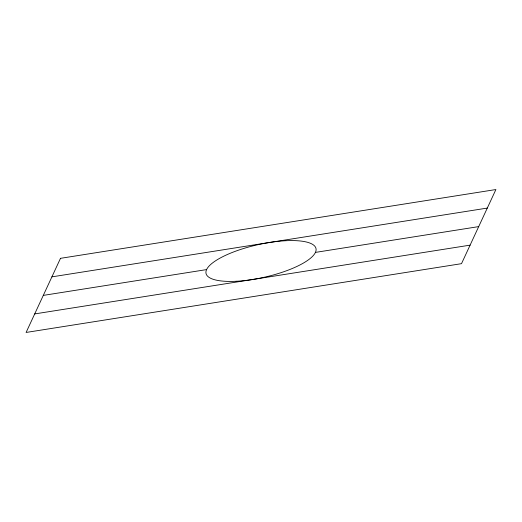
<?xml version="1.0" encoding="UTF-8"?>
<svg xmlns="http://www.w3.org/2000/svg" width="522" height="522" viewBox="0 0 522 522"><rect width="100%" height="100%" fill="white"/><g stroke="black" fill="none" stroke-linecap="round" stroke-linejoin="round"><path stroke-width="0.78" d="M51.893 276.862L487.3 208.076M43.3 295.393L206.575 269.6M315.425 252.4L478.7 226.607M34.7 313.924L470.107 245.138M60.493 258.331L26.1 332.455L461.507 263.669L495.9 189.545L60.493 258.331M236.238 281.267A56.376 16.58 -12.8 0 0 316.012 248.661A56.376 16.58 -12.8 0 0 230.75 253.072A56.376 16.58 -12.8 0 0 236.238 281.267"/></g></svg>
